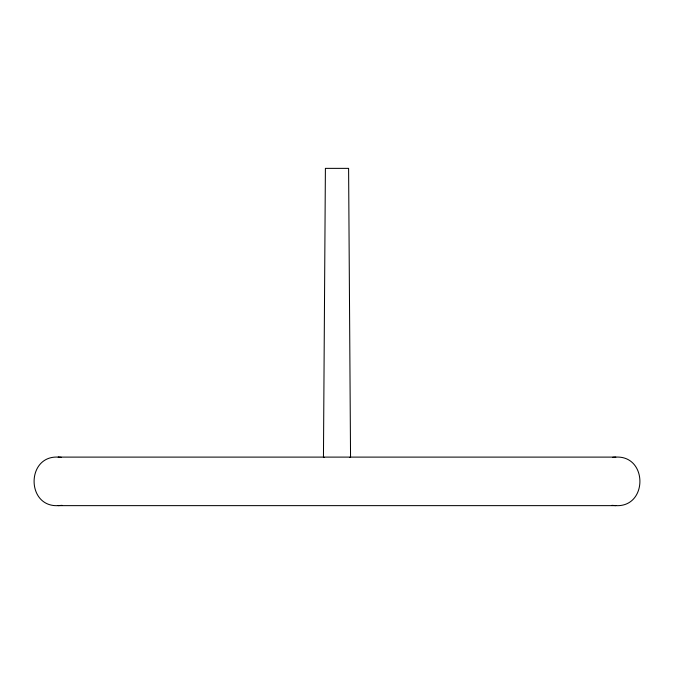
<?xml version="1.0" encoding="UTF-8"?>
<svg xmlns="http://www.w3.org/2000/svg" width="674" height="674" viewBox="0 0 674 674"><rect width="100%" height="100%" fill="white"/><g stroke="black" fill="none" stroke-linecap="round" stroke-linejoin="round"><path stroke-width="1.01" d="M323.453 457.132L324.034 457.334L323.453 457.132L325.399 168.365L348.601 168.365L350.547 457.132L350.067 457.343M349.89 457.368L350.547 457.132M58.183 457.107C26.075 455.338 26.075 507.404 58.183 505.635L615.817 505.635C647.925 507.404 647.925 455.338 615.817 457.107L58.183 457.107L61.283 457.317M612.717 457.317L615.817 457.107M58.183 505.635L62.109 505.348M611.891 505.348L615.817 505.635"/></g></svg>
